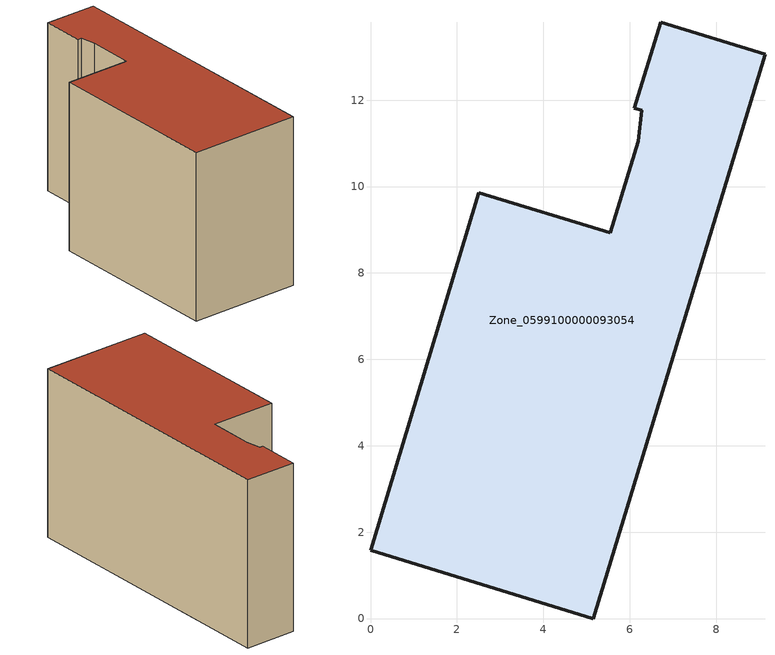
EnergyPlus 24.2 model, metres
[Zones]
Zone_0599100000093054
 floor ground (C_G): 0,1.58 2.51,9.86 5.55,8.93 6.2,11.05 6.28,11.77 6.11,11.81 6.72,13.8 9.13,13.06 5.16,0 z0
 wall outside (C_F): 2.51,9.86 0,1.58 5.16,0 9.13,13.06 6.72,13.8 6.11,11.81 6.28,11.77 6.2,11.05 5.55,8.93 2.51,9.86 z0:8.16
 roof outside (C_R): 9.13,13.06 6.72,13.8 6.11,11.81 6.28,11.77 6.2,11.05 5.55,8.93 2.51,9.86 0,1.58 5.16,0 z8.16
[BUILDING]
Pand.0599100000093054: North Axis=0; Terrain=City; Loads Convergence Tolerance Value=0.04; Temperature Convergence Tolerance Value=0.4; Solar Distribution=FullExterior; Maximum Number of Warmup Days=25; Minimum Number of Warmup Days=1
[Site:Location]
Rotterdam.The.Hague.AP_ZH_NLD Design_Conditions: Latitude=51.96; Longitude=4.45; Time Zone=1; Elevation=-4.5
[SITE:GROUNDTEMPERATURE:BUILDINGSURFACE]
18, 18, 18, 18, 18, 18, 18, 18, 18, 18, 18, 18
[MATERIAL] Thermal Absorptance=0.9; Solar Absorptance=0.7; Visible Absorptance=0.7
Name | Roughness | Thickness | Conductivity | Density | Specific Heat
G.TI.1975-1991 | MediumSmooth | 0.15 | 0.288461 | 540 | 1210
F.TI.1975-1991 | Rough | 0.3 | 0.230769 | 1920 | 840
R.TI.1975-1991 | MediumRough | 0.2 | 0.153846 | 1500 | 1000
[CONSTRUCTION]
C_G: G.TI.1975-1991
C_F: F.TI.1975-1991
C_R: R.TI.1975-1991
[ZONE]
Zone_0599100000093054: Type=1; Multiplier=1; Ceiling Height=Autocalculate; Volume=Autocalculate; Floor Area=autocalculate; Part of Total Floor Area=Yes
[ZONEINFILTRATION:DESIGNFLOWRATE]
Infil_Zone_0599100000093054: Zone or ZoneList or Space or SpaceList=Zone_0599100000093054; Schedule=AlwaysOn; Design Flow Rate Calculation Method=Flow/Area; Flow Rate per Floor Area=0.003; Constant Term Coefficient=1; Temperature Term Coefficient=0; Velocity Term Coefficient=0; Velocity Squared Term Coefficient=0
[HVACTEMPLATE:ZONE:IDEALLOADSAIRSYSTEM]
Zone_0599100000093054: Maximum Heating Supply Air Temperature=50; Minimum Cooling Supply Air Temperature=13; Maximum Heating Supply Air Humidity Ratio=0.0156; Minimum Cooling Supply Air Humidity Ratio=0.0077; Heating Limit=NoLimit; Cooling Limit=NoLimit; Dehumidification Control Type=ConstantSensibleHeatRatio; Cooling Sensible Heat Ratio=0.7; Dehumidification Setpoint=60; Humidification Control Type=None; Humidification Setpoint=30; Outdoor Air Method=None; Outdoor Air Flow Rate per Person=0.00944; Outdoor Air Flow Rate per Zone Floor Area=0; Outdoor Air Flow Rate per Zone=0; Demand Controlled Ventilation Type=None; Outdoor Air Economizer Type=NoEconomizer; Heat Recovery Type=None; Sensible Heat Recovery Effectiveness=0.7; Latent Heat Recovery Effectiveness=0.65
[ZONECONTROL:THERMOSTAT]
ThermostatControl_Zone_0599100000093054: Zone or ZoneList=Zone_0599100000093054; Control Type Schedule=DualSetpointControlType; Control 1=Thermostat_Zone_0599100000093054; Temperature Difference Between Cutout And Setpoint=0
[THERMOSTATSETPOINT:DUALSETPOINT]
Thermostat_Zone_0599100000093054: Heating Setpoint Temperature Schedule=HeatingSetpoint_Zone_0599100000093054; Cooling Setpoint Temperature Schedule=CoolingSetpoint_Zone_0599100000093054
[SCHEDULE:COMPACT]
HeatingSetpoint_Zone_0599100000093054: Through: 12/31, For: AllDays, Until: 24:00, 21
CoolingSetpoint_Zone_0599100000093054: Through: 12/31, For: AllDays, Until: 24:00, 24
DualSetpointControlType: Through: 12/31, For: AllDays, Until: 24:00, 4
AlwaysOn: Through: 12/31, For: AllDays, Until: 24:00, 1
